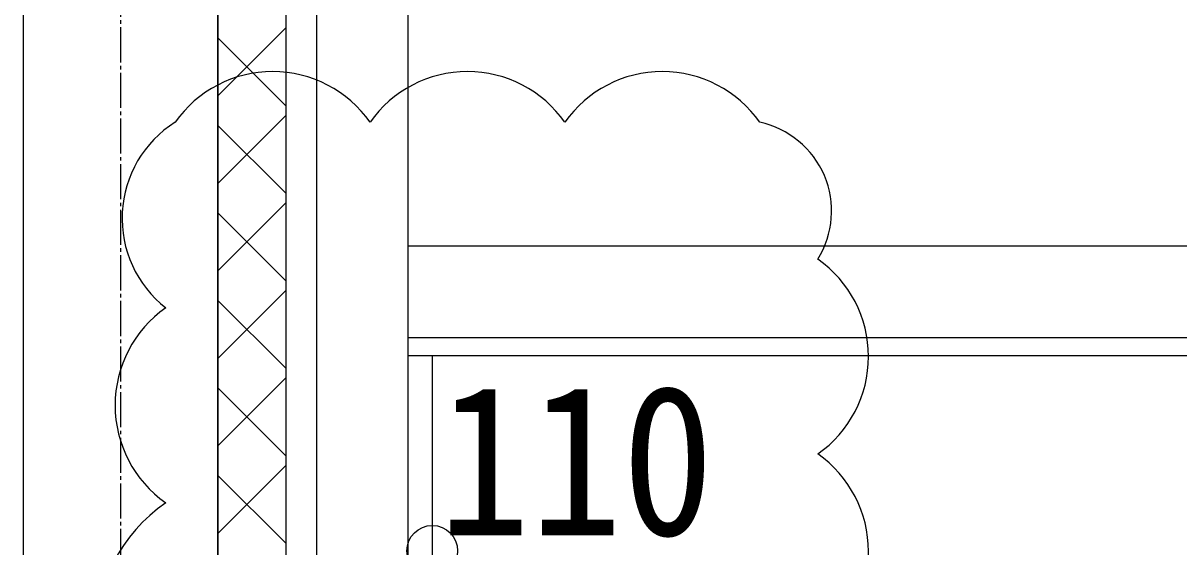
# Model space of a CAD drawing. Units: millimetres at full size, sheet at 1:30. Extents: x -17796 to 21385, y -23279 to 7734.
# Drawn here: x -2362 to -1769, y -462 to -193 of the extents above; entities that cross this region are included whole.
import ezdxf
from ezdxf.enums import TextEntityAlignment as Align

# ---------------------------------------------------------------- set-up
doc = ezdxf.new("R2010")
doc.units = ezdxf.units.MM
doc.header["$LTSCALE"] = 30
doc.linetypes.add('USER4', pattern=[0.78, 0.6, -0.06, 0.06, -0.06])
for name, color, linetype, lineweight in [('0-B_0_6P', 54, 'USER4', 18), ('0-C_0_4P', 4, 'Continuous', 18), ('0-D_破線', 30, 'Continuous', 18), ('1-4_ﾌﾟﾛッﾄ', 41, 'Continuous', 18), ('2-2_', 7, 'Continuous', 18), ('4-F_', 1, 'Continuous', 18), ('6-F_寸法', 2, 'Continuous', 18), ('7-6_梁せい', 8, 'Continuous', 18)]:
    doc.layers.add(name, color=color, linetype=linetype, lineweight=lineweight)
doc.styles.add('ＭＳ ゴシック', font='')
doc.styles.get('ＭＳ ゴシック').set_extended_font_data('MS Gothic')

msp = doc.modelspace()

# ---------------------------------------------------------------- linework, layer by layer
at = {"layer": '0-B_0_6P'}
msp.add_line((-2311.89, 296.4), (-2311.89, -3403.6), dxfattribs=at)
at = {"layer": '0-C_0_4P'}
for p, q in [((1664.61, -363.6), (-2164.39, -363.6)), ((-2151.89, -363.6), (-2151.89, -823.6))]:
    msp.add_line(p, q, dxfattribs=at)
at = {"layer": '0-D_破線'}
for p, q in [((-2164.39, -128.6), (-2164.39, -823.6)), ((-2211.39, -143.6), (-2211.39, -818.6)), ((-2164.39, -307.1), (1664.61, -307.1)), ((-2164.39, -354.1), (1664.61, -354.1))]:
    msp.add_line(p, q, dxfattribs=at)
at = {"layer": '1-4_ﾌﾟﾛッﾄ'}
for p, q in [((-2261.89, -230.17), (-2226.89, -195.17)), ((-2226.89, -235.44), (-2261.89, -200.44)), ((-2261.89, -275.07), (-2226.89, -240.07)), ((-2226.89, -280.34), (-2261.89, -245.34)), ((-2261.89, -319.97), (-2226.89, -284.97)), ((-2226.89, -325.24), (-2261.89, -290.24)), ((-2261.89, -364.87), (-2226.89, -329.87)), ((-2226.89, -370.14), (-2261.89, -335.14)), ((-2261.89, -409.77), (-2226.89, -374.77)), ((-2226.89, -415.05), (-2261.89, -380.05)), ((-2261.89, -454.67), (-2226.89, -419.67)), ((-2226.89, -459.95), (-2261.89, -424.95))]:
    msp.add_line(p, q, dxfattribs=at)
msp.add_lwpolyline([(-1811.89, -103.6), (-2211.89, -103.6), (-2211.89, -118.6), (-2261.89, -118.6), (-2261.89, -818.6), (-2226.89, -818.6), (-2226.89, -143.6)], dxfattribs=at)
at = {"layer": '4-F_'}
for centre, radius, start, end in [((-2233.85, -278.77), 61.04, 35, 145), ((-2133.85, -278.77), 61.04, 35, 145), ((-2033.85, -278.77), 61.04, 35, 145), ((-2252.94, -293.03), 58.17, 122.1038, 232.1038), ((-1993.52, -289.29), 46.55, 328.01445, 78.01445), ((-1989.05, -363.94), 61.04, 305, 55), ((-2253.66, -388.94), 61.04, 125, 235), ((-1989.05, -463.94), 61.04, 305, 55), ((-2239.52, -509.13), 85.68, 125, 235)]:
    msp.add_arc(centre, radius, start, end, dxfattribs=at)
at = {"layer": '6-F_寸法'}
msp.add_lwpolyline([(-2261.89, -138.6), (-2361.89, -138.6), (-2361.89, -798.6), (-2261.89, -798.6)], close=True, dxfattribs=at)
at = {"layer": '7-6_梁せい'}
msp.add_circle((-2151.89, -463.6), 13, dxfattribs=at)

# ---------------------------------------------------------------- texts
at = {"layer": '2-2_', "color": 9, "style": 'ＭＳ ゴシック', "width": 0.9}
msp.add_text('110', height=76.98, dxfattribs=at).set_placement((-2148.78, -478.69), align=Align.BOTTOM_LEFT)

doc.saveas('drawing.dxf')
